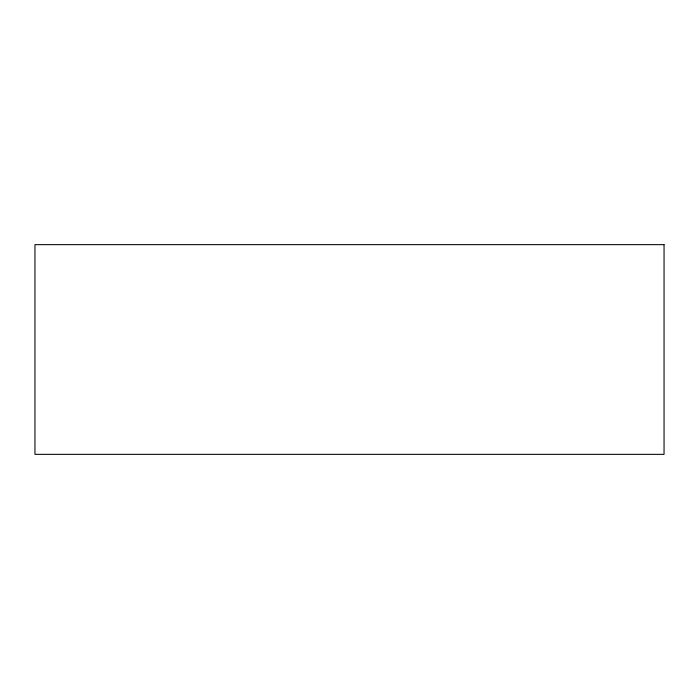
<?xml version="1.0" encoding="UTF-8"?>
<svg xmlns="http://www.w3.org/2000/svg" width="699" height="699" viewBox="0 0 699 699"><rect width="100%" height="100%" fill="white"/><g stroke="black" fill="none" stroke-linecap="round" stroke-linejoin="round"><path stroke-width="1.05" d="M664.05 244.65L34.95 244.65L34.95 454.35L664.05 454.35L664.05 244.65"/></g></svg>
